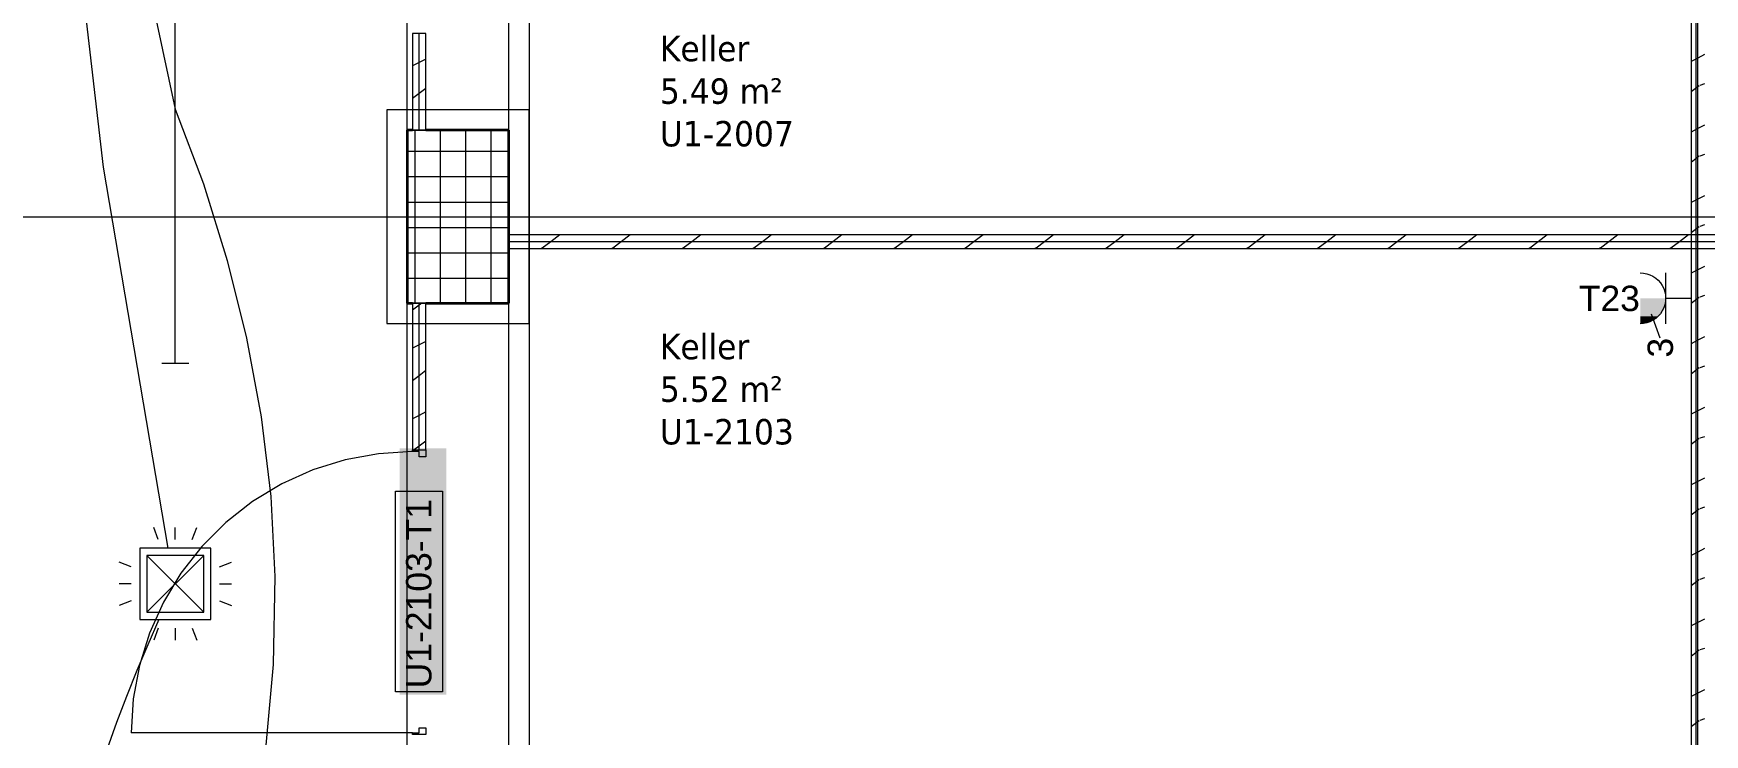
# Model space of a CAD drawing. Extents: x -1067 to 613, y -179 to 712.
# Drawn here: x -77.5 to 21.2, y 22.4 to 63.8 of the extents above; entities that cross this region are included whole.
import ezdxf
from ezdxf.lldxf.tags import DXFTag

# ---------------------------------------------------------------- set-up
doc = ezdxf.new("R2010")
doc.units = 0
doc.layers.get('0').update_dxf_attribs({"lineweight": 13})
for name, color, linetype, lineweight in [('A-AREA-____-IDEN', 7, 'Continuous', 5), ('A-DOOR-____-IDEN', 7, 'Continuous', 5), ('A-DOOR-FRAM-MCUT', 7, 'Continuous', 9), ('A-DOOR-OPNG-OTLN', 7, 'Continuous', 9), ('A-FLOR-____-OVHD', 7, 'Strichpunkt - Fein', 9), ('A-WALL-____-MCUT', 7, 'Continuous', 35), ('A-WALL-____-PATT', 7, 'Continuous', 35), ('A-WALL-FNSH-MCUT', 7, 'Continuous', 35), ('S-COLS-____-MCUT', 7, 'Continuous', 35), ('S-COLS-____-OTLN', 7, 'Continuous', 9), ('S-GRID-____-OTLN', 7, 'Continuous', 5)]:
    doc.layers.add(name, color=color, linetype=linetype, lineweight=lineweight)
for name, color, linetype, lineweight, true_color in [('EL01_WAN_Kraft', 1, 'Continuous', 13, 0xff0000), ('EL01_WAN_Leitung_Licht', 7, 'Continuous', 13, 0x0080ff), ('EL01_WAN_Leuchten', 7, 'Continuous', 13, 0x0080ff), ('EL01_WAN_Licht', 7, 'Continuous', 13, 0x0080ff)]:
    doc.layers.add(name, color=color, linetype=linetype, lineweight=lineweight, true_color=true_color)
doc.styles.get("Standard").update_dxf_attribs({"font": 'arial.ttf'})
tags = doc.linetypes.add('_Rasterlinie_', pattern=[0.375, 0.2, -0.05, 0.075, -0.05]).pattern_tags.tags
tags[10:11] = [DXFTag(74, 4), DXFTag(75, 0), DXFTag(340, '0'), DXFTag(46, 1.0), DXFTag(50, 0.0), DXFTag(44, 0.0), DXFTag(45, 0.0)]
tags[8:9] = [DXFTag(74, 4), DXFTag(75, 0), DXFTag(340, '0'), DXFTag(46, 1.0), DXFTag(50, 0.0), DXFTag(44, 0.0), DXFTag(45, 0.0)]
tags[6:7] = [DXFTag(74, 4), DXFTag(75, 0), DXFTag(340, '0'), DXFTag(46, 1.0), DXFTag(50, 0.0), DXFTag(44, 0.0), DXFTag(45, 0.0)]
tags[4:5] = [DXFTag(74, 4), DXFTag(75, 0), DXFTag(340, '0'), DXFTag(46, 1.0), DXFTag(50, 0.0), DXFTag(44, 0.0), DXFTag(45, 0.0)]
tags = doc.linetypes.add('Strichpunkt - Fein', pattern=[0.2, 0.1, -0.05, 0, -0.05]).pattern_tags.tags
tags[10:11] = [DXFTag(74, 4), DXFTag(75, 0), DXFTag(340, '0'), DXFTag(46, 1.0), DXFTag(50, 0.0), DXFTag(44, 0.0), DXFTag(45, 0.0)]
tags[8:9] = [DXFTag(74, 4), DXFTag(75, 0), DXFTag(340, '0'), DXFTag(46, 1.0), DXFTag(50, 0.0), DXFTag(44, 0.0), DXFTag(45, 0.0)]
tags[6:7] = [DXFTag(74, 4), DXFTag(75, 0), DXFTag(340, '0'), DXFTag(46, 1.0), DXFTag(50, 0.0), DXFTag(44, 0.0), DXFTag(45, 0.0)]
tags[4:5] = [DXFTag(74, 4), DXFTag(75, 0), DXFTag(340, '0'), DXFTag(46, 1.0), DXFTag(50, 0.0), DXFTag(44, 0.0), DXFTag(45, 0.0)]

# ---------------------------------------------------------------- blocks, each defined once
blk = doc.blocks.new('Referenz-A0UJ3194XE', base_point=(-1062.181, -175.856))
at = {"layer": 'A-DOOR-____-IDEN', "color": 0, "linetype": 'Continuous', "ltscale": 0.13}
for p, q in [((-56.088, 24.938), (-56.088, 36.778)), ((-56.088, 36.778), (-53.308, 36.778)), ((-53.308, 36.778), (-53.308, 24.938)), ((-53.308, 24.938), (-56.088, 24.938))]:
    blk.add_line(p, q, dxfattribs=at)
at = {"layer": 'A-DOOR-____-IDEN', "color": 7, "linetype": 'Continuous', "ltscale": 0.13, "true_color": 0xffffff}
for points in [[(-55.845, 24.763), (-53.086, 24.763), (-55.845, 39.302)], [(-53.086, 24.763), (-55.845, 39.302), (-53.086, 39.302)]]:
    blk.add_solid(points, dxfattribs=at)
at = {"layer": 'A-DOOR-FRAM-MCUT', "color": 0, "linetype": 'Continuous', "ltscale": 0.13}
for p, q in [((-55.097, 39.212), (-54.297, 39.212)), ((-55.097, 39.112), (-55.097, 39.212)), ((-54.697, 39.112), (-55.097, 39.112)), ((-54.697, 38.812), (-54.697, 39.112)), ((-54.297, 38.812), (-54.697, 38.812)), ((-54.297, 39.212), (-54.297, 38.812)), ((-54.697, 22.812), (-54.297, 22.812)), ((-54.697, 22.512), (-54.697, 22.812)), ((-54.297, 22.812), (-54.297, 22.412)), ((-55.097, 22.512), (-54.697, 22.512)), ((-55.097, 22.412), (-55.097, 22.512)), ((-54.297, 22.412), (-55.097, 22.412))]:
    blk.add_line(p, q, dxfattribs=at)
at = {"layer": 'A-DOOR-OPNG-OTLN', "color": 0, "linetype": 'Continuous', "ltscale": 0.13}
for p, q in [((-59.07, 38.63), (-60.983, 38.033)), ((-57.098, 38.991), (-59.07, 38.63)), ((-55.097, 39.112), (-57.098, 38.991)), ((-60.983, 38.033), (-62.811, 37.211)), ((-62.811, 37.211), (-64.527, 36.174)), ((-64.527, 36.174), (-66.105, 34.937)), ((-66.105, 34.937), (-67.522, 33.52)), ((-67.522, 33.52), (-68.759, 31.942)), ((-68.759, 31.942), (-69.796, 30.227)), ((-69.796, 30.227), (-70.618, 28.399)), ((-70.618, 28.399), (-71.215, 26.485)), ((-71.215, 26.485), (-71.576, 24.513)), ((-71.576, 24.513), (-71.697, 22.512)), ((-55.097, 22.512), (-71.697, 22.512))]:
    blk.add_line(p, q, dxfattribs=at)
at = {"layer": 'A-FLOR-____-OVHD', "color": 0, "linetype": 'Strichpunkt - Fein', "ltscale": 0.13}
for p, q in [((-49.397, -27.974), (-49.397, 307.476)), ((-48.197, 288.576), (-48.197, -171.085)), ((-49.397, 57.676), (-49.397, 109.876)), ((-48.197, 59.276), (-56.597, 59.276)), ((-56.597, 59.276), (-56.597, 46.676)), ((-48.197, 46.676), (-48.197, 59.276)), ((-56.597, 46.676), (-48.197, 46.676))]:
    blk.add_line(p, q, dxfattribs=at)
at = {"layer": 'A-WALL-____-MCUT', "color": 0, "linetype": 'Continuous', "lineweight": 9, "ltscale": 0.13}
for p, q in [((20.803, -6.624), (20.803, 142.976)), ((-54.697, 58.076), (-54.697, 63.794)), ((-55.097, 58.076), (-54.297, 58.076)), ((100.103, 51.503), (-49.397, 51.503)), ((-54.297, 47.876), (-55.097, 47.876)), ((-54.697, 39.212), (-54.697, 47.876))]:
    blk.add_line(p, q, dxfattribs=at)
at = {"layer": 'A-WALL-____-PATT', "color": 0, "linetype": 'Continuous', "lineweight": 9, "ltscale": 0.13}
for p, q in [((-54.297, 62.275), (-54.697, 62.075)), ((20.803, 62.341), (20.403, 62.141)), ((21.203, 62.541), (20.803, 62.341)), ((-54.697, 62.075), (-55.097, 61.875)), ((-54.697, 60.251), (-55.097, 59.951)), ((-54.297, 60.552), (-54.697, 60.251)), ((20.803, 60.649), (20.403, 60.349)), ((20.883, 60.709), (20.803, 60.649)), ((21.203, 60.817), (20.926, 60.725)), ((21.203, 58.376), (20.803, 58.176)), ((-54.297, 58.111), (-54.367, 58.076)), ((20.803, 58.176), (20.403, 57.976)), ((20.803, 56.484), (20.403, 56.184)), ((20.883, 56.544), (20.803, 56.484)), ((21.203, 56.652), (20.927, 56.56)), ((20.803, 54.011), (20.403, 53.811)), ((21.203, 54.211), (20.803, 54.011)), ((20.803, 52.319), (20.403, 52.019)), ((20.884, 52.38), (20.803, 52.319)), ((21.203, 52.488), (20.927, 52.396)), ((-46.925, 51.503), (-47.427, 51.126)), ((-46.392, 51.903), (-46.925, 51.503)), ((-42.76, 51.503), (-43.262, 51.126)), ((-42.227, 51.903), (-42.76, 51.503)), ((-38.595, 51.503), (-39.097, 51.127)), ((-38.062, 51.903), (-38.595, 51.503)), ((-34.43, 51.503), (-34.931, 51.127)), ((-33.897, 51.903), (-34.43, 51.503)), ((-30.265, 51.503), (-30.766, 51.127)), ((-29.732, 51.903), (-30.265, 51.503)), ((-26.1, 51.503), (-26.601, 51.127)), ((-25.567, 51.903), (-26.1, 51.503)), ((-21.935, 51.503), (-22.435, 51.128)), ((-21.402, 51.903), (-21.935, 51.503)), ((-17.77, 51.503), (-18.27, 51.128)), ((-17.237, 51.903), (-17.77, 51.503)), ((-13.605, 51.503), (-14.105, 51.128)), ((-13.072, 51.903), (-13.605, 51.503)), ((-9.44, 51.503), (-9.94, 51.128)), ((-8.907, 51.903), (-9.44, 51.503)), ((-5.275, 51.503), (-5.774, 51.129)), ((-4.742, 51.903), (-5.275, 51.503)), ((-1.11, 51.503), (-1.609, 51.129)), ((-0.577, 51.903), (-1.11, 51.503)), ((3.055, 51.503), (2.556, 51.129)), ((3.588, 51.903), (3.055, 51.503)), ((7.22, 51.503), (6.722, 51.129)), ((7.753, 51.903), (7.22, 51.503)), ((11.385, 51.503), (10.887, 51.13)), ((11.918, 51.903), (11.385, 51.503)), ((15.55, 51.503), (15.052, 51.13)), ((16.083, 51.903), (15.55, 51.503)), ((19.715, 51.503), (19.218, 51.13)), ((20.248, 51.903), (19.715, 51.503)), ((-47.333, 51.18), (-47.487, 51.103)), ((-43.168, 51.18), (-43.323, 51.103)), ((-39.003, 51.18), (-39.158, 51.103)), ((-34.838, 51.18), (-34.993, 51.103)), ((-30.673, 51.18), (-30.828, 51.103)), ((-26.509, 51.18), (-26.663, 51.103)), ((-22.344, 51.18), (-22.498, 51.103)), ((-18.179, 51.18), (-18.333, 51.103)), ((-14.014, 51.18), (-14.168, 51.103)), ((-9.849, 51.18), (-10.003, 51.103)), ((-5.684, 51.18), (-5.838, 51.103)), ((-1.519, 51.18), (-1.673, 51.103)), ((2.646, 51.18), (2.491, 51.103)), ((6.811, 51.18), (6.656, 51.103)), ((10.976, 51.18), (10.821, 51.103)), ((15.14, 51.18), (14.986, 51.103)), ((19.305, 51.18), (19.151, 51.103)), ((20.803, 49.847), (20.403, 49.647)), ((21.203, 50.047), (20.803, 49.847)), ((-54.697, 47.756), (-55.097, 47.456)), ((-54.538, 47.876), (-54.697, 47.756)), ((20.803, 48.154), (20.403, 47.854)), ((20.884, 48.215), (20.803, 48.154)), ((21.203, 48.323), (20.927, 48.231)), ((-54.697, 45.416), (-55.097, 45.216)), ((-54.297, 45.616), (-54.697, 45.416)), ((20.803, 45.682), (20.403, 45.482)), ((21.203, 45.882), (20.803, 45.682)), ((-54.697, 43.591), (-55.097, 43.291)), ((-54.297, 43.891), (-54.697, 43.591)), ((20.803, 43.989), (20.403, 43.689)), ((20.885, 44.05), (20.803, 43.989)), ((21.203, 44.158), (20.927, 44.066)), ((-54.297, 41.451), (-54.697, 41.251)), ((20.803, 41.517), (20.403, 41.317)), ((21.203, 41.717), (20.803, 41.517)), ((-54.697, 41.251), (-55.097, 41.051)), ((-54.297, 39.726), (-54.697, 39.426)), ((20.803, 39.824), (20.403, 39.524)), ((20.885, 39.886), (20.803, 39.824)), ((21.203, 39.993), (20.927, 39.902)), ((-54.697, 39.426), (-54.983, 39.212)), ((21.203, 37.552), (20.803, 37.352)), ((20.803, 37.352), (20.403, 37.152)), ((20.803, 35.659), (20.403, 35.359)), ((20.886, 35.721), (20.803, 35.659)), ((21.203, 35.829), (20.927, 35.737)), ((20.803, 33.187), (20.403, 32.987)), ((21.203, 33.387), (20.803, 33.187)), ((21.203, 31.664), (20.928, 31.572)), ((20.803, 31.494), (20.403, 31.194)), ((20.886, 31.556), (20.803, 31.494)), ((20.803, 29.022), (20.403, 28.822)), ((21.203, 29.222), (20.803, 29.022)), ((20.803, 27.329), (20.403, 27.029)), ((20.887, 27.392), (20.803, 27.329)), ((21.203, 27.499), (20.928, 27.408)), ((20.803, 24.857), (20.403, 24.657)), ((21.203, 25.057), (20.803, 24.857)), ((20.803, 23.164), (20.403, 22.864)), ((20.887, 23.227), (20.803, 23.164)), ((21.203, 23.335), (20.928, 23.243))]:
    blk.add_line(p, q, dxfattribs=at)
at = {"layer": 'A-WALL-FNSH-MCUT', "color": 0, "linetype": 'Continuous', "lineweight": 9, "ltscale": 0.13}
for p, q in [((20.403, 142.976), (20.403, -6.624)), ((-55.097, 63.794), (-55.097, 58.076)), ((-54.297, 63.794), (-55.097, 63.794)), ((-54.297, 58.076), (-54.297, 63.794)), ((100.103, 51.903), (-49.397, 51.903)), ((-49.397, 51.903), (-49.397, 51.103)), ((-49.397, 51.103), (100.103, 51.103)), ((-55.097, 47.876), (-55.097, 39.212)), ((-54.297, 39.212), (-54.297, 47.876)), ((-55.097, 39.212), (-54.297, 39.212))]:
    blk.add_line(p, q, dxfattribs=at)
at = {"layer": 'S-COLS-____-MCUT', "color": 0, "linetype": 'Continuous', "ltscale": 0.35}
for p, q in [((-55.097, 58.076), (-55.397, 58.076)), ((-55.397, 58.076), (-55.397, 47.876)), ((-49.397, 58.076), (-54.297, 58.076)), ((-49.397, 47.876), (-49.397, 58.076)), ((-55.397, 47.876), (-55.097, 47.876)), ((-54.297, 47.876), (-49.397, 47.876))]:
    blk.add_line(p, q, dxfattribs=at)
at = {"layer": 'S-COLS-____-OTLN', "color": 0, "linetype": 'Continuous', "ltscale": 0.13}
for p, q in [((-54.697, 58.076), (-55.097, 58.076)), ((-54.937, 47.876), (-54.937, 58.076)), ((-54.297, 58.076), (-54.697, 58.076)), ((-53.437, 47.876), (-53.437, 58.076)), ((-51.937, 47.876), (-51.937, 58.076)), ((-50.437, 47.876), (-50.437, 58.076)), ((-55.397, 56.845), (-49.397, 56.845)), ((-55.397, 55.345), (-49.397, 55.345)), ((-55.397, 53.845), (-49.397, 53.845)), ((-55.397, 52.345), (-49.397, 52.345)), ((-55.397, 50.845), (-49.397, 50.845)), ((-55.397, 49.345), (-49.397, 49.345)), ((-55.097, 47.876), (-54.697, 47.876)), ((-54.697, 47.876), (-54.297, 47.876))]:
    blk.add_line(p, q, dxfattribs=at)
at = {"layer": 'S-GRID-____-OTLN', "color": 0, "linetype": '_Rasterlinie_', "ltscale": 0.13}
for p, q in [((-55.397, -171.085), (-55.397, 546.376)), ((20.703, -171.085), (20.703, 546.376)), ((-117.097, 52.976), (198.844, 52.976))]:
    blk.add_line(p, q, dxfattribs=at)
at = {"layer": 'A-AREA-____-IDEN', "color": 0, "linetype": 'Continuous', "ltscale": 0.13, "char_height": 1.5, "attachment_point": 1}
for s, insert in [('{\\W0.9;\\fVerdana;Keller}', (-40.484, 63.655)), ('{\\W0.9;\\fVerdana;5.49 m²}', (-40.484, 61.141)), ('{\\W0.9;\\fVerdana;U1-2007}', (-40.484, 58.627)), ('{\\W0.9;\\fVerdana;Keller}', (-40.484, 46.064)), ('{\\W0.9;\\fVerdana;5.52 m²}', (-40.484, 43.55)), ('{\\W0.9;\\fVerdana;U1-2103}', (-40.484, 41.037))]:
    blk.add_mtext(s, dxfattribs=dict(at, insert=insert))
at = {"layer": 'A-DOOR-____-IDEN', "color": 0, "linetype": 'Continuous', "ltscale": 0.13, "insert": (-55.47, 25.138), "char_height": 1.5, "attachment_point": 1, "rotation": 90}
blk.add_mtext('{\\fArial;U1-2103-T1}', dxfattribs=at)
blk = doc.blocks.new('LED-Langfeldleuchte 37W-A0UJ31TEXE', base_point=(-69.895, 44.315))
at = {"color": 0, "lineweight": -2}
for p, q in [((-68.295, 74.315), (-69.895, 74.315)), ((-69.095, 44.315), (-69.095, 74.315)), ((-68.295, 44.315), (-69.895, 44.315))]:
    blk.add_line(p, q, dxfattribs=at)
blk = doc.blocks.new('Leitung-A0UJ31U6XE', base_point=(-78.368, -134.643))
at = {"color": 0, "linetype": 'ByBlock', "lineweight": -2, "ltscale": 0.13}
for p, q in [((-70.058, 29.207), (-70.718, 27.7)), ((-70.718, 27.7), (-71.357, 26.184)), ((-71.357, 26.184), (-71.973, 24.658)), ((-71.973, 24.658), (-72.564, 23.123)), ((-72.564, 23.123), (-73.126, 21.578))]:
    blk.add_line(p, q, dxfattribs=at)
blk = doc.blocks.new('Leitung-A0UJ31V6XE', base_point=(-72.448, 59.315))
at = {"color": 0, "linetype": 'ByBlock', "lineweight": -2, "ltscale": 0.13}
for p, q in [((-69.095, 115.332), (-69.977, 111.397)), ((-69.977, 111.397), (-70.73, 107.432)), ((-70.73, 107.432), (-71.35, 103.442)), ((-71.35, 103.442), (-71.836, 99.432)), ((-71.836, 99.432), (-72.184, 95.407)), ((-72.184, 95.407), (-72.392, 91.369)), ((-72.392, 91.369), (-72.448, 85.982)), ((-72.448, 85.982), (-72.255, 80.595)), ((-72.255, 80.595), (-71.818, 75.222)), ((-71.818, 75.222), (-71.142, 69.875)), ((-71.142, 69.875), (-70.233, 64.569)), ((-70.233, 64.569), (-69.095, 59.315))]:
    blk.add_line(p, q, dxfattribs=at)
blk = doc.blocks.new('Bewegungsmelder UP-A0UJ321KXE', base_point=(-72.417, 27.985))
at = {"color": 0, "lineweight": -2}
for p, q in [((-70.099, 33.921), (-70.371, 34.629)), ((-69.095, 33.921), (-69.095, 34.629)), ((-68.091, 33.921), (-67.819, 34.629)), ((-71.709, 32.311), (-72.417, 32.583)), ((-71.195, 33.407), (-71.195, 29.207)), ((-66.995, 33.407), (-71.195, 33.407)), ((-70.775, 32.987), (-70.775, 29.627)), ((-67.415, 32.987), (-70.775, 32.987)), ((-67.415, 29.627), (-70.775, 32.987)), ((-70.775, 29.627), (-67.415, 32.987)), ((-67.415, 29.627), (-67.415, 32.987)), ((-66.995, 29.207), (-66.995, 33.407)), ((-66.481, 32.311), (-65.773, 32.583)), ((-71.709, 31.307), (-72.417, 31.307)), ((-66.481, 31.307), (-65.773, 31.307)), ((-71.709, 30.303), (-72.417, 30.031)), ((-70.775, 29.627), (-67.415, 29.627)), ((-66.481, 30.303), (-65.773, 30.031)), ((-71.195, 29.207), (-66.995, 29.207)), ((-70.099, 28.693), (-70.371, 27.985)), ((-69.095, 28.693), (-69.095, 27.985)), ((-68.091, 28.693), (-67.819, 27.985))]:
    blk.add_line(p, q, dxfattribs=at)
blk = doc.blocks.new('Leitung-A0UJ321UXE', base_point=(-75.904, 33.407))
at = {"color": 0, "linetype": 'ByBlock', "lineweight": -2, "ltscale": 0.13}
for p, q in [((-74.745, 68.001), (-73.358, 55.901)), ((-73.358, 55.901), (-69.529, 33.407))]:
    blk.add_line(p, q, dxfattribs=at)
blk = doc.blocks.new('Leitung-A0UJ324QXE', base_point=(-69.095, 1.299))
at = {"color": 0, "linetype": 'ByBlock', "lineweight": -2, "ltscale": 0.13}
for p, q in [((-69.095, 59.315), (-67.438, 54.908)), ((-67.438, 54.908), (-66.03, 50.401)), ((-66.03, 50.401), (-64.887, 45.812)), ((-64.887, 45.812), (-64.025, 41.16)), ((-64.025, 41.16), (-63.461, 36.463)), ((-63.461, 36.463), (-63.211, 31.74)), ((-63.211, 31.74), (-63.31, 26.538)), ((-63.31, 26.538), (-63.788, 21.353)), ((-63.788, 21.353), (-64.625, 16.21)), ((-64.625, 16.21), (-65.802, 11.136)), ((-65.802, 11.136), (-67.299, 6.157)), ((-67.299, 6.157), (-69.095, 1.299))]:
    blk.add_line(p, q, dxfattribs=at)
blk = doc.blocks.new('Steckdose T23_ AP_ 3-fach-A0UJ32A0XE', base_point=(13.773, 44.663))
at = {"color": 0, "lineweight": -2}
for p, q in [((17.405, 49.663), (17.601, 49.65)), ((17.601, 49.65), (17.793, 49.612)), ((17.793, 49.612), (17.979, 49.549)), ((17.979, 49.549), (18.155, 49.462)), ((18.155, 49.462), (18.318, 49.353)), ((18.318, 49.353), (18.466, 49.224)), ((18.905, 49.663), (18.905, 46.663)), ((18.466, 49.224), (18.595, 49.076)), ((18.595, 49.076), (18.704, 48.913)), ((18.704, 48.913), (18.791, 48.737)), ((18.791, 48.737), (18.854, 48.551)), ((18.854, 48.551), (18.892, 48.359)), ((18.892, 48.359), (18.905, 48.163)), ((18.704, 47.413), (18.595, 47.25)), ((18.791, 47.589), (18.704, 47.413)), ((18.854, 47.775), (18.791, 47.589)), ((18.892, 47.967), (18.854, 47.775)), ((18.905, 48.163), (18.892, 47.967)), ((18.905, 48.163), (20.405, 48.163)), ((17.601, 46.676), (17.405, 46.663)), ((17.793, 46.714), (17.601, 46.676)), ((17.979, 46.777), (17.793, 46.714)), ((18.155, 46.864), (17.979, 46.777)), ((18.051, 47.237), (18.559, 45.82)), ((18.318, 46.973), (18.155, 46.864)), ((18.466, 47.102), (18.318, 46.973)), ((18.595, 47.25), (18.466, 47.102))]:
    blk.add_line(p, q, dxfattribs=at)
for points in [[(18.854, 47.775), (17.405, 47.775), (18.905, 48.163)], [(17.405, 47.775), (18.905, 48.163), (17.405, 48.163)], [(18.704, 47.413), (17.405, 47.413), (18.854, 47.775)], [(17.405, 47.413), (18.854, 47.775), (17.405, 47.775)], [(18.466, 47.102), (17.405, 47.102), (18.704, 47.413)], [(17.405, 47.102), (18.704, 47.413), (17.405, 47.413)], [(18.155, 46.864), (17.405, 46.864), (18.466, 47.102)], [(17.405, 46.864), (18.466, 47.102), (17.405, 47.102)], [(17.793, 46.714), (17.405, 46.714), (18.155, 46.864)], [(17.405, 46.714), (18.155, 46.864), (17.405, 46.864)], [(17.405, 46.663), (17.793, 46.714), (17.405, 46.714)]]:
    blk.add_solid(points, dxfattribs=at)
at = {"color": 0, "lineweight": -2, "insert": (13.773, 48.905), "char_height": 1.5, "attachment_point": 1}
blk.add_mtext('{\\fArial;T23}', dxfattribs=at)
at = {"color": 0, "lineweight": -2, "insert": (17.836, 44.663), "char_height": 1.5, "attachment_point": 1, "rotation": 90}
blk.add_mtext('{\\fArial;3}', dxfattribs=at)

msp = doc.modelspace()

# ---------------------------------------------------------------- block references
at = {"color": 9, "lineweight": 25, "ltscale": 0.25, "true_color": 0xc0c0c0}
msp.add_blockref('Referenz-A0UJ3194XE', (-1062.181, -175.856), dxfattribs=at)
at = {"layer": 'EL01_WAN_Kraft', "color": 1, "linetype": 'Continuous', "ltscale": 0.13, "true_color": 0xff0000}
msp.add_blockref('Steckdose T23_ AP_ 3-fach-A0UJ32A0XE', (13.773, 44.663), dxfattribs=at)
at = {"layer": 'EL01_WAN_Leitung_Licht', "ltscale": 0.13}
for name, p in [('Leitung-A0UJ321UXE', (-75.904, 33.407)), ('Leitung-A0UJ31V6XE', (-72.448, 59.315)), ('Leitung-A0UJ324QXE', (-69.095, 1.299)), ('Leitung-A0UJ31U6XE', (-78.368, -134.643))]:
    msp.add_blockref(name, p, dxfattribs=at)
at = {"layer": 'EL01_WAN_Leuchten', "ltscale": 0.13}
msp.add_blockref('LED-Langfeldleuchte 37W-A0UJ31TEXE', (-69.895, 44.315), dxfattribs=at)
at = {"layer": 'EL01_WAN_Licht', "linetype": 'Continuous', "ltscale": 0.13}
msp.add_blockref('Bewegungsmelder UP-A0UJ321KXE', (-72.417, 27.985), dxfattribs=at)

doc.saveas('drawing.dxf')
